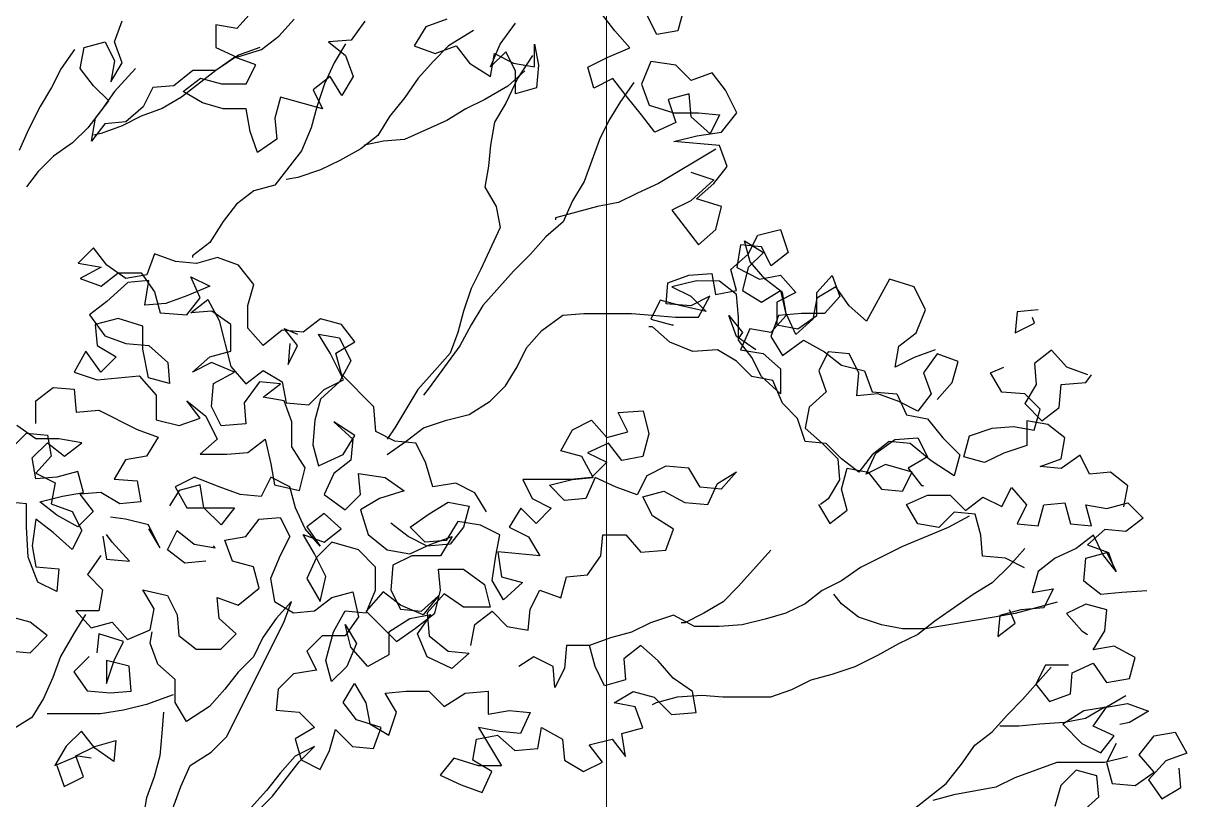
# Model space of a CAD drawing. Header units: millimetres. Extents: x 684983 to 685377, y 990360 to 990509.
# Drawn here: x 685173.537 to 685174.415, y 990442.481 to 990443.067 of the extents above; entities that cross this region are included whole.
import ezdxf

# ---------------------------------------------------------------- set-up
doc = ezdxf.new("R2010")
doc.units = ezdxf.units.MM
doc.layers.add('grid', color=8, linetype='Continuous', lineweight=9)
doc.layers.add('TEAK', color=7, linetype='Continuous')

# ---------------------------------------------------------------- blocks, each defined once
blk = doc.blocks.new('A$C25655A80')
at = {"color": 62}
for p, q in [((0.23542, 1.98872), (0.22772, 1.98007)), ((0.41806, 1.97894), (0.41133, 1.9876)), ((0.4392, 1.977), (0.4344, 1.98661)), ((0.45267, 1.98948), (0.44978, 1.97891)), ((0.16619, 1.9734), (0.17004, 1.98397)), ((0.21715, 1.98201), (0.21714, 1.97047)), ((0.22772, 1.98007), (0.21715, 1.98201)), ((0.24886, 1.97621), (0.25656, 1.98485)), ((0.29213, 1.98386), (0.28539, 1.97425)), ((0.32289, 1.98095), (0.31711, 1.97134)), ((0.33347, 1.98478), (0.32289, 1.98095)), ((0.36037, 1.97226), (0.36807, 1.98283)), ((0.24021, 1.96949), (0.24886, 1.97621)), ((0.34692, 1.979), (0.33441, 1.97132)), ((0.42574, 1.97028), (0.41806, 1.97894)), ((0.44978, 1.97891), (0.4392, 1.977)), ((0.146, 1.96957), (0.13926, 1.95997)), ((0.14887, 1.95996), (0.15081, 1.97053)), ((0.15081, 1.97053), (0.16138, 1.97341)), ((0.16138, 1.97341), (0.16618, 1.96379)), ((0.17002, 1.96282), (0.16619, 1.9734)), ((0.21714, 1.97047), (0.22771, 1.96565)), ((0.22771, 1.96565), (0.24021, 1.96949)), ((0.23925, 1.97045), (0.22867, 1.96661)), ((0.28539, 1.97425), (0.27385, 1.9733)), ((0.27385, 1.9733), (0.2825, 1.96657)), ((0.28251, 1.97233), (0.27673, 1.96273)), ((0.31711, 1.97134), (0.32768, 1.96749)), ((0.33441, 1.97132), (0.32672, 1.96364)), ((0.32768, 1.96749), (0.33826, 1.97132)), ((0.33826, 1.97132), (0.34498, 1.96266)), ((0.35555, 1.96073), (0.36037, 1.97226)), ((0.37766, 1.96071), (0.37767, 1.97225)), ((0.37767, 1.97225), (0.37959, 1.96167)), ((0.4142, 1.96548), (0.42574, 1.97028)), ((0.16618, 1.96379), (0.16425, 1.95322)), ((0.16425, 1.95322), (0.17002, 1.96282)), ((0.22867, 1.96661), (0.21712, 1.95893)), ((0.22674, 1.96566), (0.21712, 1.95893)), ((0.23731, 1.9618), (0.22674, 1.96566)), ((0.2825, 1.96657), (0.28634, 1.95599)), ((0.32672, 1.96364), (0.31902, 1.955)), ((0.36325, 1.96841), (0.35555, 1.96073)), ((0.35555, 1.95592), (0.35748, 1.96746)), ((0.35748, 1.96746), (0.36709, 1.96264)), ((0.36805, 1.9588), (0.36325, 1.96841)), ((0.37671, 1.96648), (0.36901, 1.95495)), ((0.40458, 1.96069), (0.4142, 1.96548)), ((0.43631, 1.96354), (0.43149, 1.95201)), ((0.4488, 1.96161), (0.43631, 1.96354)), ((0.13926, 1.95997), (0.13444, 1.95036)), ((0.15559, 1.9513), (0.14887, 1.95996)), ((0.17675, 1.95993), (0.16617, 1.94841)), ((0.20559, 1.95895), (0.19597, 1.95126)), ((0.21712, 1.95893), (0.19981, 1.94549)), ((0.21712, 1.95893), (0.20559, 1.95895)), ((0.2325, 1.95219), (0.23731, 1.9618)), ((0.27673, 1.96273), (0.27191, 1.95216)), ((0.34498, 1.96266), (0.35555, 1.95592)), ((0.37286, 1.95879), (0.3642, 1.95111)), ((0.36709, 1.96264), (0.37766, 1.96071)), ((0.36804, 1.94726), (0.36805, 1.9588)), ((0.37959, 1.96167), (0.37862, 1.95014)), ((0.40745, 1.95011), (0.40458, 1.96069)), ((0.45648, 1.95391), (0.4488, 1.96161)), ((0.46706, 1.95774), (0.45648, 1.95391)), ((0.47378, 1.94909), (0.46706, 1.95774)), ((0.16328, 1.9436), (0.15559, 1.9513)), ((0.19597, 1.95126), (0.18539, 1.95031)), ((0.20077, 1.94838), (0.20943, 1.9551)), ((0.20943, 1.9551), (0.22, 1.9522)), ((0.22, 1.9522), (0.2325, 1.95219)), ((0.2748, 1.956), (0.26614, 1.94928)), ((0.27191, 1.95216), (0.26806, 1.94062)), ((0.28056, 1.94638), (0.2748, 1.956)), ((0.28634, 1.95599), (0.28056, 1.94638)), ((0.31902, 1.955), (0.31228, 1.94539)), ((0.3642, 1.95111), (0.35266, 1.94439)), ((0.36901, 1.95495), (0.36323, 1.94246)), ((0.41707, 1.95491), (0.40745, 1.95011)), ((0.42379, 1.94625), (0.41707, 1.95491)), ((0.42764, 1.95297), (0.42091, 1.94337)), ((0.43149, 1.95201), (0.43532, 1.94143)), ((0.13444, 1.95036), (0.12867, 1.94075)), ((0.16617, 1.94841), (0.15943, 1.9388)), ((0.18539, 1.95031), (0.18058, 1.9407)), ((0.19981, 1.94549), (0.19019, 1.93973)), ((0.21038, 1.9426), (0.20077, 1.94838)), ((0.2498, 1.94545), (0.2469, 1.93487)), ((0.27094, 1.93966), (0.2498, 1.94545)), ((0.26614, 1.94928), (0.27094, 1.93966)), ((0.31228, 1.94539), (0.30458, 1.93578)), ((0.37862, 1.95014), (0.36804, 1.94726)), ((0.43147, 1.93663), (0.42379, 1.94625)), ((0.45552, 1.94718), (0.44494, 1.94431)), ((0.45647, 1.93564), (0.45552, 1.94718)), ((0.47954, 1.93755), (0.47378, 1.94909)), ((0.12867, 1.94075), (0.12289, 1.92922)), ((0.15654, 1.93496), (0.16328, 1.9436)), ((0.18058, 1.9407), (0.17192, 1.93302)), ((0.19019, 1.93973), (0.17961, 1.9359)), ((0.22095, 1.93971), (0.21038, 1.9426)), ((0.23249, 1.93969), (0.22095, 1.93971)), ((0.2344, 1.92816), (0.23249, 1.93969)), ((0.26806, 1.94062), (0.26516, 1.93005)), ((0.34304, 1.93959), (0.33342, 1.93383)), ((0.35266, 1.94439), (0.34304, 1.93959)), ((0.36323, 1.94246), (0.35745, 1.93285)), ((0.42091, 1.94337), (0.41513, 1.93376)), ((0.43532, 1.94143), (0.44782, 1.93757)), ((0.44494, 1.94431), (0.44877, 1.93277)), ((0.15943, 1.9388), (0.15269, 1.93015)), ((0.15461, 1.92342), (0.15654, 1.93496)), ((0.17961, 1.9359), (0.17, 1.9311)), ((0.2469, 1.93487), (0.24785, 1.9243)), ((0.30458, 1.93578), (0.29881, 1.92618)), ((0.33342, 1.93383), (0.31226, 1.92424)), ((0.41513, 1.93376), (0.41031, 1.92415)), ((0.4382, 1.92797), (0.43147, 1.93663)), ((0.44782, 1.93757), (0.46031, 1.93756)), ((0.46607, 1.92698), (0.45647, 1.93564)), ((0.46031, 1.93756), (0.47089, 1.93659)), ((0.47089, 1.93659), (0.46607, 1.92698)), ((0.47184, 1.92794), (0.47954, 1.93755)), ((0.12289, 1.92922), (0.11807, 1.91865)), ((0.15269, 1.93015), (0.14499, 1.92247)), ((0.16134, 1.93207), (0.15461, 1.92342)), ((0.17, 1.9311), (0.15942, 1.92726)), ((0.17192, 1.93302), (0.16134, 1.93207)), ((0.23824, 1.91758), (0.2344, 1.92816)), ((0.26516, 1.93005), (0.26035, 1.91852)), ((0.35745, 1.93285), (0.35552, 1.92132)), ((0.44877, 1.93277), (0.4382, 1.92797)), ((0.45934, 1.92603), (0.47184, 1.92794)), ((0.14499, 1.92247), (0.13537, 1.91575)), ((0.15942, 1.92726), (0.15557, 1.92631)), ((0.24785, 1.9243), (0.23824, 1.91758)), ((0.29881, 1.92618), (0.29015, 1.91945)), ((0.30169, 1.92329), (0.29207, 1.92138)), ((0.31226, 1.92424), (0.30169, 1.92329)), ((0.41031, 1.92415), (0.4026, 1.90301)), ((0.4478, 1.92316), (0.45934, 1.92603)), ((0.47087, 1.92121), (0.4478, 1.92316)), ((0.26035, 1.91852), (0.24687, 1.90123)), ((0.29015, 1.91945), (0.27957, 1.9137)), ((0.35552, 1.92132), (0.35455, 1.91074)), ((0.46895, 1.91929), (0.44009, 1.90201)), ((0.47471, 1.91063), (0.47087, 1.92121)), ((0.13537, 1.91575), (0.12768, 1.90807)), ((0.27957, 1.9137), (0.26995, 1.9089)), ((0.35455, 1.91074), (0.35261, 1.90017)), ((0.46797, 1.90199), (0.47471, 1.91063)), ((0.12768, 1.90807), (0.1219, 1.90038)), ((0.25841, 1.90506), (0.25264, 1.90411)), ((0.26995, 1.9089), (0.25841, 1.90506)), ((0.45644, 1.90777), (0.46797, 1.90391)), ((0.2363, 1.89836), (0.22764, 1.89163)), ((0.24687, 1.90123), (0.2363, 1.89836)), ((0.35261, 1.90017), (0.35837, 1.89055)), ((0.4026, 1.90301), (0.39683, 1.8934)), ((0.44009, 1.90201), (0.42952, 1.89722)), ((0.46797, 1.90391), (0.45643, 1.89335)), ((0.45931, 1.89431), (0.46797, 1.90199)), ((0.39683, 1.8934), (0.39201, 1.88283)), ((0.42952, 1.89722), (0.4199, 1.89242)), ((0.45643, 1.89335), (0.44681, 1.88855)), ((0.47181, 1.89045), (0.45931, 1.89431)), ((0.22764, 1.89163), (0.2209, 1.88299)), ((0.35837, 1.89055), (0.36029, 1.87998)), ((0.40932, 1.89051), (0.38817, 1.88476)), ((0.4199, 1.89242), (0.40932, 1.89051)), ((0.44681, 1.88855), (0.46025, 1.87123)), ((0.46891, 1.87892), (0.47181, 1.89045)), ((0.2209, 1.88299), (0.21416, 1.87242)), ((0.39201, 1.88283), (0.38335, 1.87515)), ((0.38817, 1.88476), (0.38817, 1.8838)), ((0.36029, 1.87998), (0.35065, 1.85884)), ((0.38335, 1.87515), (0.37565, 1.8665)), ((0.46025, 1.87123), (0.46891, 1.87892)), ((0.48524, 1.8664), (0.49006, 1.87601)), ((0.49006, 1.87601), (0.5016, 1.87889)), ((0.5016, 1.87889), (0.50543, 1.86735)), ((0.15552, 1.86959), (0.14782, 1.86191)), ((0.16224, 1.86093), (0.15552, 1.86959)), ((0.21416, 1.87242), (0.2055, 1.8657)), ((0.4814, 1.87121), (0.47947, 1.85968)), ((0.49198, 1.87024), (0.4814, 1.87121)), ((0.48333, 1.87314), (0.49293, 1.86736)), ((0.4862, 1.86256), (0.48333, 1.87314)), ((0.49677, 1.86063), (0.49198, 1.87024)), ((0.18628, 1.86668), (0.18242, 1.85611)), ((0.19685, 1.86282), (0.18628, 1.86668)), ((0.2055, 1.8657), (0.2055, 1.86474)), ((0.218, 1.86473), (0.20742, 1.86185)), ((0.22857, 1.86087), (0.218, 1.86473)), ((0.37565, 1.8665), (0.367, 1.85786)), ((0.47658, 1.85872), (0.48524, 1.8664)), ((0.49293, 1.86736), (0.48524, 1.85968)), ((0.50543, 1.86735), (0.49677, 1.86063)), ((0.14782, 1.86191), (0.15936, 1.85997)), ((0.15936, 1.85997), (0.14878, 1.85422)), ((0.17185, 1.85419), (0.16224, 1.86093)), ((0.20742, 1.86185), (0.19685, 1.86282)), ((0.23625, 1.85125), (0.22857, 1.86087)), ((0.35065, 1.85884), (0.34584, 1.84923)), ((0.367, 1.85786), (0.3516, 1.84057)), ((0.47946, 1.84814), (0.47658, 1.85872)), ((0.47947, 1.85968), (0.491, 1.8539)), ((0.48524, 1.85968), (0.48234, 1.84814)), ((0.49388, 1.8539), (0.4862, 1.86256)), ((0.14878, 1.85422), (0.15935, 1.85036)), ((0.15935, 1.85036), (0.16801, 1.85708)), ((0.17281, 1.85227), (0.16222, 1.84267)), ((0.16801, 1.85708), (0.17954, 1.85707)), ((0.18242, 1.85611), (0.17185, 1.85419)), ((0.18338, 1.85322), (0.17281, 1.85227)), ((0.17954, 1.85707), (0.18626, 1.84745)), ((0.18145, 1.84073), (0.18338, 1.85322)), ((0.20453, 1.85513), (0.21414, 1.85031)), ((0.20933, 1.84455), (0.20453, 1.85513)), ((0.44388, 1.84145), (0.44486, 1.85202)), ((0.44486, 1.85202), (0.45543, 1.85586)), ((0.45928, 1.85297), (0.44678, 1.8501)), ((0.45543, 1.85586), (0.46697, 1.85681)), ((0.47081, 1.85296), (0.45928, 1.85297)), ((0.46697, 1.85681), (0.46888, 1.84623)), ((0.47946, 1.84622), (0.47081, 1.85296)), ((0.491, 1.8539), (0.50158, 1.85582)), ((0.50253, 1.84716), (0.49388, 1.8539)), ((0.50158, 1.85582), (0.50926, 1.84716)), ((0.51983, 1.84715), (0.52753, 1.85579)), ((0.52753, 1.85579), (0.53137, 1.84521)), ((0.55637, 1.85384), (0.54481, 1.8327)), ((0.56886, 1.84999), (0.55637, 1.85384)), ((0.18626, 1.84745), (0.18914, 1.83688)), ((0.21414, 1.85031), (0.2026, 1.84551)), ((0.23336, 1.84068), (0.23625, 1.85125)), ((0.34584, 1.84923), (0.34198, 1.8377)), ((0.44678, 1.8501), (0.45638, 1.84528)), ((0.46888, 1.84623), (0.47946, 1.84814)), ((0.48041, 1.83469), (0.47946, 1.84622)), ((0.48234, 1.84814), (0.49195, 1.84237)), ((0.49195, 1.84237), (0.50157, 1.84812)), ((0.50926, 1.84716), (0.49964, 1.84236)), ((0.50157, 1.84812), (0.50444, 1.83563)), ((0.50444, 1.83659), (0.50253, 1.84716)), ((0.51982, 1.83561), (0.51983, 1.84715)), ((0.52945, 1.85002), (0.51983, 1.84426)), ((0.53617, 1.8404), (0.52945, 1.85002)), ((0.57462, 1.83844), (0.56886, 1.84999)), ((0.16222, 1.84267), (0.15357, 1.83595)), ((0.19202, 1.84168), (0.18145, 1.84073)), ((0.2026, 1.84551), (0.19202, 1.84168)), ((0.20259, 1.8359), (0.20933, 1.84455)), ((0.20452, 1.83686), (0.21317, 1.84358)), ((0.21317, 1.84358), (0.21893, 1.833)), ((0.23335, 1.82914), (0.23336, 1.84068)), ((0.3516, 1.84057), (0.34582, 1.83096)), ((0.441, 1.84337), (0.43619, 1.83376)), ((0.45157, 1.84048), (0.441, 1.84337)), ((0.45638, 1.84048), (0.44388, 1.84145)), ((0.46407, 1.83758), (0.45157, 1.84048)), ((0.45638, 1.84528), (0.46407, 1.83758)), ((0.466, 1.84527), (0.45638, 1.84048)), ((0.46022, 1.8347), (0.466, 1.84527)), ((0.49964, 1.84236), (0.49963, 1.83082)), ((0.51983, 1.84426), (0.5179, 1.83369)), ((0.53137, 1.84521), (0.52367, 1.83657)), ((0.54481, 1.8327), (0.53617, 1.8404)), ((0.15357, 1.83595), (0.16125, 1.82536)), ((0.16798, 1.83401), (0.15645, 1.83114)), ((0.18048, 1.83015), (0.16798, 1.83401)), ((0.18914, 1.83688), (0.20259, 1.8359)), ((0.21509, 1.83781), (0.20452, 1.83686)), ((0.2247, 1.83107), (0.21509, 1.83781)), ((0.26988, 1.83392), (0.26122, 1.8272)), ((0.28045, 1.83102), (0.26988, 1.83392)), ((0.34198, 1.8377), (0.33909, 1.82712)), ((0.38139, 1.82805), (0.39197, 1.83573)), ((0.39197, 1.83573), (0.40254, 1.83668)), ((0.40254, 1.83668), (0.42658, 1.83666)), ((0.42658, 1.83666), (0.43715, 1.83569)), ((0.43715, 1.83569), (0.44868, 1.83471)), ((0.44868, 1.83471), (0.46022, 1.8347)), ((0.4756, 1.83565), (0.48232, 1.82699)), ((0.47944, 1.82507), (0.4756, 1.83565)), ((0.4804, 1.82315), (0.48041, 1.83469)), ((0.50444, 1.83563), (0.49674, 1.82698)), ((0.5006, 1.83563), (0.49674, 1.82506)), ((0.51213, 1.83658), (0.5006, 1.83563)), ((0.50924, 1.82601), (0.50444, 1.83659)), ((0.5102, 1.82889), (0.51982, 1.83561)), ((0.52367, 1.83657), (0.51213, 1.83658)), ((0.5698, 1.82691), (0.57462, 1.83844)), ((0.62076, 1.83744), (0.61979, 1.82687)), ((0.63134, 1.83839), (0.62076, 1.83744)), ((0.62941, 1.83167), (0.62845, 1.83455)), ((0.15645, 1.83114), (0.1574, 1.82056)), ((0.18047, 1.81862), (0.18048, 1.83015)), ((0.21893, 1.833), (0.22468, 1.80993)), ((0.22469, 1.81762), (0.2247, 1.83107)), ((0.24103, 1.82049), (0.23335, 1.82914)), ((0.25065, 1.82817), (0.24103, 1.82049)), ((0.26122, 1.8272), (0.25065, 1.82817)), ((0.25161, 1.82913), (0.25834, 1.82624)), ((0.25833, 1.82047), (0.25161, 1.82913)), ((0.28717, 1.82237), (0.28045, 1.83102)), ((0.34582, 1.83096), (0.34004, 1.82039)), ((0.37369, 1.8194), (0.38139, 1.82805)), ((0.43714, 1.82992), (0.43522, 1.82992)), ((0.43619, 1.83376), (0.44676, 1.83087)), ((0.44579, 1.82222), (0.43714, 1.82992)), ((0.44676, 1.83087), (0.44772, 1.83087)), ((0.48617, 1.82891), (0.48135, 1.81834)), ((0.49674, 1.82698), (0.48617, 1.82891)), ((0.49963, 1.83082), (0.5102, 1.82889)), ((0.5179, 1.83369), (0.50924, 1.82601)), ((0.61979, 1.82687), (0.62941, 1.83167)), ((0.16125, 1.82536), (0.17182, 1.82151)), ((0.26891, 1.82623), (0.27949, 1.8243)), ((0.27467, 1.81661), (0.26891, 1.82623)), ((0.27756, 1.81661), (0.28717, 1.82237)), ((0.27949, 1.8243), (0.28524, 1.81275)), ((0.33909, 1.82712), (0.33523, 1.81655)), ((0.45732, 1.8174), (0.44579, 1.82222)), ((0.48904, 1.81834), (0.47944, 1.82507)), ((0.48232, 1.82699), (0.4804, 1.82411)), ((0.48712, 1.81449), (0.4804, 1.82315)), ((0.49674, 1.82506), (0.5025, 1.81544)), ((0.5025, 1.81544), (0.51308, 1.82312)), ((0.51308, 1.82312), (0.52365, 1.81734)), ((0.56114, 1.82019), (0.5698, 1.82691)), ((0.15163, 1.81768), (0.14585, 1.80711)), ((0.15931, 1.8071), (0.15163, 1.81768)), ((0.1574, 1.82056), (0.16701, 1.81479)), ((0.17182, 1.82151), (0.18335, 1.82054)), ((0.18334, 1.8042), (0.18047, 1.81862)), ((0.18335, 1.82054), (0.19296, 1.81188)), ((0.21411, 1.81474), (0.22469, 1.81762)), ((0.25449, 1.82143), (0.25352, 1.81086)), ((0.25352, 1.81086), (0.25833, 1.82047)), ((0.28139, 1.80315), (0.27467, 1.81661)), ((0.28043, 1.80603), (0.27756, 1.81661)), ((0.34004, 1.82039), (0.32464, 1.79926)), ((0.33523, 1.81655), (0.32754, 1.80791)), ((0.36887, 1.80979), (0.37369, 1.8194)), ((0.46982, 1.81835), (0.45732, 1.8174)), ((0.47943, 1.81258), (0.46982, 1.81835)), ((0.48135, 1.81834), (0.49289, 1.81641)), ((0.49289, 1.81641), (0.50153, 1.80871)), ((0.52557, 1.81734), (0.52076, 1.80773)), ((0.52365, 1.81734), (0.5323, 1.81061)), ((0.53615, 1.81637), (0.52557, 1.81734)), ((0.54094, 1.80675), (0.53615, 1.81637)), ((0.55921, 1.80962), (0.56114, 1.82019)), ((0.57941, 1.81825), (0.56883, 1.81442)), ((0.58037, 1.81633), (0.57363, 1.80672)), ((0.59094, 1.81247), (0.58037, 1.81633)), ((0.63805, 1.8182), (0.62939, 1.81148)), ((0.64573, 1.80954), (0.63805, 1.8182)), ((0.16701, 1.81479), (0.15931, 1.8071)), ((0.19296, 1.81188), (0.19391, 1.8013)), ((0.20545, 1.80706), (0.21411, 1.81474)), ((0.21507, 1.81186), (0.20545, 1.80706)), ((0.2266, 1.80704), (0.21507, 1.81186)), ((0.28524, 1.81275), (0.27947, 1.80219)), ((0.48711, 1.80488), (0.47943, 1.81258)), ((0.49192, 1.80487), (0.48712, 1.81449)), ((0.5323, 1.81061), (0.54383, 1.80771)), ((0.56883, 1.81442), (0.55921, 1.80962)), ((0.58804, 1.8019), (0.59094, 1.81247)), ((0.62939, 1.81148), (0.63034, 1.8009)), ((0.14585, 1.80711), (0.15738, 1.80326)), ((0.15738, 1.80326), (0.17853, 1.80516)), ((0.17853, 1.80516), (0.18717, 1.79554)), ((0.21602, 1.80128), (0.2266, 1.80704)), ((0.22468, 1.80993), (0.23236, 1.80127)), ((0.23236, 1.80127), (0.24102, 1.80799)), ((0.24102, 1.80799), (0.25063, 1.80221)), ((0.29676, 1.78967), (0.28043, 1.80603)), ((0.32754, 1.80791), (0.31888, 1.7983)), ((0.3631, 1.80019), (0.36887, 1.80979)), ((0.49768, 1.80295), (0.48711, 1.80488)), ((0.50152, 1.79621), (0.49192, 1.80487)), ((0.50153, 1.80871), (0.50152, 1.79621)), ((0.52076, 1.80773), (0.52459, 1.79715)), ((0.53997, 1.79522), (0.54094, 1.80675)), ((0.54383, 1.80771), (0.54766, 1.79713)), ((0.57363, 1.80672), (0.57746, 1.79614)), ((0.60727, 1.80669), (0.61401, 1.80957)), ((0.61303, 1.79707), (0.60727, 1.80669)), ((0.6563, 1.80569), (0.64573, 1.80954)), ((0.65533, 1.80184), (0.65822, 1.80568)), ((0.12661, 1.79271), (0.13527, 1.79943)), ((0.13527, 1.79943), (0.14584, 1.79846)), ((0.19391, 1.8013), (0.18334, 1.8042)), ((0.21505, 1.78975), (0.21602, 1.80128)), ((0.23909, 1.80222), (0.23139, 1.79166)), ((0.24966, 1.80125), (0.23909, 1.80222)), ((0.24101, 1.79453), (0.24966, 1.80125)), ((0.25063, 1.80221), (0.25254, 1.79164)), ((0.27947, 1.80219), (0.26984, 1.79354)), ((0.27177, 1.79835), (0.28139, 1.80315)), ((0.32464, 1.79926), (0.32176, 1.79542)), ((0.3554, 1.7925), (0.3631, 1.80019)), ((0.50248, 1.79141), (0.49768, 1.80295)), ((0.58035, 1.79326), (0.58804, 1.8019)), ((0.63034, 1.8009), (0.62456, 1.7913)), ((0.64187, 1.78936), (0.64284, 1.80089)), ((0.64284, 1.80089), (0.65533, 1.80184)), ((0.14584, 1.79846), (0.14679, 1.78693)), ((0.18717, 1.79554), (0.18716, 1.78304)), ((0.25158, 1.7926), (0.24101, 1.79453)), ((0.26407, 1.79066), (0.27177, 1.79835)), ((0.26984, 1.79354), (0.26695, 1.78297)), ((0.31888, 1.7983), (0.30732, 1.77909)), ((0.52459, 1.79715), (0.51593, 1.78947)), ((0.55055, 1.79617), (0.53997, 1.79522)), ((0.54766, 1.79713), (0.56016, 1.79616)), ((0.56112, 1.79231), (0.55055, 1.79617)), ((0.56016, 1.79616), (0.56496, 1.78558)), ((0.57746, 1.79614), (0.57073, 1.7875)), ((0.62457, 1.7961), (0.61303, 1.79707)), ((0.63225, 1.7884), (0.62457, 1.7961)), ((0.1266, 1.78118), (0.12661, 1.79271)), ((0.14679, 1.78693), (0.15833, 1.78788)), ((0.15833, 1.78788), (0.17755, 1.77825)), ((0.20255, 1.79264), (0.21216, 1.78494)), ((0.20927, 1.78398), (0.20255, 1.79264)), ((0.21985, 1.78013), (0.21505, 1.78975)), ((0.23139, 1.79166), (0.23234, 1.78108)), ((0.25541, 1.78202), (0.25158, 1.7926)), ((0.25254, 1.79164), (0.26407, 1.79066)), ((0.29771, 1.77717), (0.29676, 1.78967)), ((0.34482, 1.78578), (0.3554, 1.7925)), ((0.4198, 1.78668), (0.4323, 1.78763)), ((0.4323, 1.78763), (0.43517, 1.77609)), ((0.51016, 1.78371), (0.50248, 1.79141)), ((0.51593, 1.78947), (0.514, 1.7789)), ((0.57073, 1.7875), (0.56112, 1.79231)), ((0.62456, 1.7913), (0.63321, 1.78264)), ((0.62936, 1.77783), (0.63225, 1.7884)), ((0.63321, 1.78264), (0.64187, 1.78936)), ((0.18716, 1.78304), (0.1987, 1.78015)), ((0.1987, 1.78015), (0.20927, 1.78398)), ((0.21216, 1.78494), (0.21792, 1.7734)), ((0.2554, 1.76952), (0.25541, 1.78202)), ((0.26695, 1.78297), (0.26598, 1.77047)), ((0.27656, 1.782), (0.28617, 1.77334)), ((0.28713, 1.77526), (0.27656, 1.782)), ((0.32174, 1.77908), (0.33328, 1.78291)), ((0.33328, 1.78291), (0.34482, 1.78578)), ((0.39672, 1.77805), (0.40634, 1.78284)), ((0.40634, 1.78284), (0.41402, 1.77418)), ((0.4246, 1.77706), (0.4198, 1.78668)), ((0.514, 1.77217), (0.51016, 1.78371)), ((0.56496, 1.78558), (0.57553, 1.78365)), ((0.57553, 1.78365), (0.58321, 1.77403)), ((0.62552, 1.78264), (0.62551, 1.77015)), ((0.63609, 1.78071), (0.62552, 1.78264)), ((0.11409, 1.76869), (0.12179, 1.77637)), ((0.12659, 1.77349), (0.11699, 1.78022)), ((0.12179, 1.77637), (0.13236, 1.7754)), ((0.13236, 1.7754), (0.13428, 1.76483)), ((0.17755, 1.77825), (0.18812, 1.77439)), ((0.23234, 1.78108), (0.21985, 1.78013)), ((0.30732, 1.77236), (0.29771, 1.77717)), ((0.30732, 1.77909), (0.30347, 1.77332)), ((0.31308, 1.77235), (0.32174, 1.77908)), ((0.39095, 1.76748), (0.39672, 1.77805)), ((0.41402, 1.77418), (0.4246, 1.77706)), ((0.43517, 1.77609), (0.43228, 1.76455)), ((0.514, 1.7789), (0.52265, 1.7712)), ((0.59667, 1.77498), (0.60821, 1.77881)), ((0.60821, 1.77881), (0.61879, 1.77976)), ((0.61879, 1.77976), (0.62936, 1.77783)), ((0.64473, 1.77397), (0.63609, 1.78071)), ((0.12466, 1.76388), (0.13236, 1.77156)), ((0.13813, 1.77348), (0.12659, 1.77349)), ((0.13236, 1.77156), (0.141, 1.76482)), ((0.14966, 1.77154), (0.13813, 1.77348)), ((0.141, 1.76482), (0.14966, 1.77154)), ((0.18812, 1.77439), (0.18234, 1.76478)), ((0.21792, 1.7734), (0.20926, 1.76572)), ((0.23329, 1.76666), (0.24195, 1.77338)), ((0.24195, 1.77338), (0.24482, 1.76088)), ((0.26212, 1.75894), (0.2554, 1.76952)), ((0.26598, 1.77047), (0.26885, 1.7599)), ((0.28136, 1.76565), (0.28713, 1.77526)), ((0.28617, 1.77334), (0.2852, 1.76277)), ((0.30347, 1.76563), (0.31308, 1.77235)), ((0.31789, 1.77139), (0.30732, 1.77236)), ((0.32269, 1.76177), (0.31789, 1.77139)), ((0.41498, 1.7713), (0.4044, 1.7665)), ((0.4217, 1.76264), (0.41498, 1.7713)), ((0.52457, 1.7712), (0.514, 1.77217)), ((0.52265, 1.7712), (0.53033, 1.7635)), ((0.53225, 1.7635), (0.52457, 1.7712)), ((0.55629, 1.77213), (0.54764, 1.76541)), ((0.54956, 1.76637), (0.55918, 1.77309)), ((0.56687, 1.77116), (0.55629, 1.77213)), ((0.55918, 1.77309), (0.57071, 1.77404)), ((0.57743, 1.7625), (0.56687, 1.77116)), ((0.57071, 1.77404), (0.57551, 1.76442)), ((0.58321, 1.77403), (0.59186, 1.76537)), ((0.59378, 1.76441), (0.59667, 1.77498)), ((0.62551, 1.77015), (0.61397, 1.76631)), ((0.6428, 1.7634), (0.64473, 1.77397)), ((0.12657, 1.7533), (0.12466, 1.76388)), ((0.13428, 1.76483), (0.12658, 1.75618)), ((0.18234, 1.76478), (0.17176, 1.76287)), ((0.20926, 1.76572), (0.22272, 1.76571)), ((0.22272, 1.76571), (0.23329, 1.76666)), ((0.26885, 1.7599), (0.28136, 1.76565)), ((0.40152, 1.76458), (0.39095, 1.76748)), ((0.40727, 1.754), (0.40152, 1.76458)), ((0.4044, 1.7665), (0.41401, 1.76169)), ((0.43228, 1.76455), (0.4217, 1.76264)), ((0.54764, 1.76541), (0.5409, 1.75676)), ((0.54474, 1.7558), (0.54956, 1.76637)), ((0.57551, 1.76442), (0.56589, 1.75866)), ((0.59186, 1.76537), (0.58896, 1.7548)), ((0.60435, 1.76151), (0.59378, 1.76441)), ((0.61397, 1.76631), (0.60435, 1.76151)), ((0.65242, 1.76531), (0.6428, 1.75859)), ((0.65722, 1.7557), (0.65242, 1.76531)), ((0.17176, 1.76287), (0.16599, 1.75326)), ((0.24482, 1.76088), (0.24673, 1.75031)), ((0.25923, 1.74741), (0.26212, 1.75894)), ((0.2852, 1.76277), (0.27654, 1.75605)), ((0.32652, 1.74927), (0.32269, 1.76177)), ((0.41401, 1.76169), (0.40631, 1.754)), ((0.44381, 1.75974), (0.43419, 1.75494)), ((0.45534, 1.75877), (0.44381, 1.75974)), ((0.4611, 1.74915), (0.45534, 1.75877)), ((0.53033, 1.7635), (0.53128, 1.75293)), ((0.53224, 1.74812), (0.53513, 1.75869)), ((0.5409, 1.75676), (0.53225, 1.7635)), ((0.53513, 1.75869), (0.5457, 1.75676)), ((0.55436, 1.7606), (0.54474, 1.7558)), ((0.56781, 1.75674), (0.55436, 1.7606)), ((0.56589, 1.75866), (0.57262, 1.75001)), ((0.58896, 1.7548), (0.57743, 1.7625)), ((0.63222, 1.75957), (0.6428, 1.7634)), ((0.6428, 1.75859), (0.63222, 1.75957)), ((0.13715, 1.75425), (0.12657, 1.7533)), ((0.12658, 1.75618), (0.13619, 1.75137)), ((0.14773, 1.75712), (0.13715, 1.75425)), ((0.1506, 1.74655), (0.14773, 1.75712)), ((0.16599, 1.75326), (0.17752, 1.75229)), ((0.17752, 1.75229), (0.17944, 1.74172)), ((0.20636, 1.75419), (0.19675, 1.74939)), ((0.21886, 1.74937), (0.20636, 1.75419)), ((0.24482, 1.75415), (0.24, 1.74454)), ((0.25442, 1.74934), (0.24482, 1.75415)), ((0.27654, 1.75605), (0.27172, 1.74548)), ((0.28904, 1.75603), (0.30249, 1.7541)), ((0.28999, 1.74546), (0.28904, 1.75603)), ((0.30249, 1.7541), (0.3121, 1.74736)), ((0.37171, 1.75307), (0.3765, 1.74346)), ((0.39574, 1.75305), (0.37171, 1.75307)), ((0.38516, 1.75018), (0.3967, 1.75305)), ((0.40631, 1.754), (0.39574, 1.75305)), ((0.3967, 1.75305), (0.40727, 1.754)), ((0.40824, 1.754), (0.40342, 1.74343)), ((0.41881, 1.74919), (0.40824, 1.754)), ((0.43419, 1.75494), (0.42938, 1.74533)), ((0.46976, 1.75106), (0.47938, 1.75682)), ((0.47938, 1.75682), (0.47168, 1.74818)), ((0.53128, 1.75293), (0.52551, 1.74332)), ((0.5457, 1.75676), (0.55243, 1.7481)), ((0.563, 1.74713), (0.56781, 1.75674)), ((0.66779, 1.75665), (0.65722, 1.7557)), ((0.67644, 1.74991), (0.66779, 1.75665)), ((0.13619, 1.75137), (0.13425, 1.7408)), ((0.14002, 1.74463), (0.1506, 1.74655)), ((0.15925, 1.74654), (0.14868, 1.74559)), ((0.16886, 1.74076), (0.15925, 1.74654)), ((0.19867, 1.74747), (0.19385, 1.73978)), ((0.19675, 1.74939), (0.2025, 1.73881)), ((0.20924, 1.75034), (0.19867, 1.74747)), ((0.21116, 1.7388), (0.20924, 1.75034)), ((0.22943, 1.74551), (0.21886, 1.74937)), ((0.24673, 1.75031), (0.25923, 1.74741)), ((0.2573, 1.73876), (0.25442, 1.74934)), ((0.3121, 1.74736), (0.2996, 1.74353)), ((0.33806, 1.75118), (0.32652, 1.74927)), ((0.34767, 1.74637), (0.33806, 1.75118)), ((0.35343, 1.73675), (0.34767, 1.74637)), ((0.39284, 1.74248), (0.38516, 1.75018)), ((0.42938, 1.74533), (0.41881, 1.74919)), ((0.43226, 1.74437), (0.44284, 1.74724)), ((0.44284, 1.74724), (0.45341, 1.74146)), ((0.47168, 1.74818), (0.4611, 1.74915)), ((0.46494, 1.74049), (0.46976, 1.75106)), ((0.53511, 1.73754), (0.53224, 1.74812)), ((0.55243, 1.7481), (0.563, 1.74713)), ((0.57262, 1.75001), (0.57358, 1.75001)), ((0.61298, 1.7394), (0.6178, 1.749)), ((0.6178, 1.749), (0.62548, 1.74035)), ((0.6745, 1.73934), (0.67644, 1.74991)), ((0.12176, 1.74081), (0.11118, 1.74178)), ((0.12175, 1.72927), (0.12176, 1.74081)), ((0.12849, 1.74176), (0.14002, 1.74463)), ((0.13713, 1.73502), (0.12849, 1.74176)), ((0.13425, 1.7408), (0.14482, 1.73694)), ((0.14868, 1.74559), (0.1554, 1.73693)), ((0.17944, 1.74172), (0.16886, 1.74076)), ((0.24, 1.74454), (0.22943, 1.74551)), ((0.27172, 1.74548), (0.28229, 1.73778)), ((0.28229, 1.73778), (0.28999, 1.74546)), ((0.2996, 1.74353), (0.28998, 1.73777)), ((0.32459, 1.73581), (0.3342, 1.74157)), ((0.3342, 1.74157), (0.34478, 1.73964)), ((0.3765, 1.74346), (0.38611, 1.73864)), ((0.40342, 1.74343), (0.39284, 1.74248)), ((0.43706, 1.73475), (0.43226, 1.74437)), ((0.45341, 1.74146), (0.46494, 1.74049)), ((0.5207, 1.74044), (0.52646, 1.73082)), ((0.52551, 1.74332), (0.52166, 1.74044)), ((0.56492, 1.7404), (0.57549, 1.7452)), ((0.57068, 1.73078), (0.56492, 1.7404)), ((0.57549, 1.7452), (0.58703, 1.74519)), ((0.58703, 1.74519), (0.59471, 1.73749)), ((0.59471, 1.73749), (0.60337, 1.74421)), ((0.60337, 1.74421), (0.61298, 1.7394)), ((0.62548, 1.74035), (0.62066, 1.73074)), ((0.63124, 1.72977), (0.63413, 1.74034)), ((0.63413, 1.74034), (0.6447, 1.74129)), ((0.6447, 1.74129), (0.64758, 1.73071)), ((0.65528, 1.74032), (0.66585, 1.73839)), ((0.65815, 1.72974), (0.65528, 1.74032)), ((0.66585, 1.73839), (0.67643, 1.74126)), ((0.67643, 1.74126), (0.68411, 1.73356)), ((0.1477, 1.72925), (0.13713, 1.73502)), ((0.14482, 1.73694), (0.14962, 1.72732)), ((0.1554, 1.73693), (0.1477, 1.72925)), ((0.2025, 1.73881), (0.22654, 1.73879)), ((0.2198, 1.73014), (0.21116, 1.7388)), ((0.22654, 1.73879), (0.2198, 1.73014)), ((0.26209, 1.72818), (0.2573, 1.73876)), ((0.27171, 1.73586), (0.26306, 1.72914)), ((0.28036, 1.72816), (0.27171, 1.73586)), ((0.28998, 1.73777), (0.29382, 1.72527)), ((0.31497, 1.72909), (0.32459, 1.73581)), ((0.34478, 1.73964), (0.34188, 1.72907)), ((0.37073, 1.73866), (0.36495, 1.72905)), ((0.37841, 1.73096), (0.37073, 1.73866)), ((0.38611, 1.73864), (0.37841, 1.73096)), ((0.44763, 1.72801), (0.43706, 1.73475)), ((0.52646, 1.73082), (0.53511, 1.73754)), ((0.58895, 1.73653), (0.58125, 1.72885)), ((0.59663, 1.7346), (0.58605, 1.72885)), ((0.59952, 1.73556), (0.58895, 1.73653)), ((0.60239, 1.72499), (0.59952, 1.73556)), ((0.12269, 1.71389), (0.12175, 1.72927)), ((0.12656, 1.73311), (0.12462, 1.71966)), ((0.1352, 1.72637), (0.12656, 1.73311)), ((0.17174, 1.73307), (0.16405, 1.73404)), ((0.18327, 1.73018), (0.17174, 1.73307)), ((0.18903, 1.71863), (0.18327, 1.73018)), ((0.23229, 1.72436), (0.23903, 1.73301)), ((0.23903, 1.73301), (0.2496, 1.73396)), ((0.2496, 1.73396), (0.2544, 1.72434)), ((0.26306, 1.72914), (0.26978, 1.71952)), ((0.314, 1.72429), (0.30536, 1.73103)), ((0.32265, 1.7214), (0.31497, 1.72909)), ((0.339, 1.73196), (0.33323, 1.72235)), ((0.34188, 1.72907), (0.33515, 1.72042)), ((0.35054, 1.73002), (0.339, 1.73196)), ((0.36014, 1.72521), (0.35054, 1.73002)), ((0.36495, 1.72905), (0.37456, 1.72423)), ((0.58605, 1.72885), (0.56297, 1.71925)), ((0.58125, 1.72885), (0.57068, 1.73078)), ((0.62066, 1.73074), (0.63124, 1.72977)), ((0.64758, 1.73071), (0.65815, 1.72974)), ((0.68411, 1.73356), (0.67545, 1.72684)), ((0.14481, 1.71771), (0.1352, 1.72637)), ((0.14962, 1.72732), (0.14481, 1.71771)), ((0.16019, 1.72443), (0.16211, 1.71289)), ((0.165, 1.72154), (0.16212, 1.72539)), ((0.18327, 1.72825), (0.18903, 1.71863)), ((0.19287, 1.71767), (0.19769, 1.72728)), ((0.19769, 1.72728), (0.20633, 1.72054)), ((0.22171, 1.72245), (0.23229, 1.72436)), ((0.2544, 1.72434), (0.24959, 1.71473)), ((0.26113, 1.7253), (0.2717, 1.72144)), ((0.26689, 1.71568), (0.26113, 1.7253)), ((0.26978, 1.71952), (0.26209, 1.72818)), ((0.2717, 1.72144), (0.28036, 1.72816)), ((0.29382, 1.72527), (0.30342, 1.71757)), ((0.32361, 1.71947), (0.314, 1.72429)), ((0.32553, 1.72043), (0.33611, 1.72427)), ((0.33611, 1.72427), (0.33033, 1.71466)), ((0.35821, 1.71463), (0.36014, 1.72521)), ((0.37456, 1.72423), (0.38032, 1.71461)), ((0.41108, 1.71459), (0.41206, 1.72516)), ((0.41206, 1.72516), (0.42359, 1.72515)), ((0.42359, 1.72515), (0.43127, 1.71649)), ((0.44377, 1.71744), (0.44763, 1.72801)), ((0.60334, 1.71441), (0.60239, 1.72499)), ((0.65911, 1.72493), (0.65045, 1.71821)), ((0.66488, 1.72781), (0.65622, 1.72013)), ((0.66391, 1.71532), (0.65911, 1.72493)), ((0.67545, 1.72684), (0.66488, 1.72781)), ((0.12462, 1.71966), (0.12653, 1.70908)), ((0.17364, 1.71192), (0.165, 1.72154)), ((0.20152, 1.71093), (0.19287, 1.71767)), ((0.20633, 1.72054), (0.2169, 1.71861)), ((0.2169, 1.71861), (0.21594, 1.71957)), ((0.22555, 1.71187), (0.22171, 1.72245)), ((0.27555, 1.72144), (0.26785, 1.71376)), ((0.289, 1.71758), (0.27555, 1.72144)), ((0.29765, 1.70892), (0.289, 1.71758)), ((0.30342, 1.71757), (0.31495, 1.71564)), ((0.31495, 1.71564), (0.32553, 1.72043)), ((0.33323, 1.72235), (0.32265, 1.7214)), ((0.33515, 1.72042), (0.32361, 1.71947)), ((0.43127, 1.71649), (0.44377, 1.71744)), ((0.49664, 1.71739), (0.48798, 1.70779)), ((0.56297, 1.71925), (0.54182, 1.7087)), ((0.6245, 1.71824), (0.6168, 1.70959)), ((0.65045, 1.71821), (0.63987, 1.71342)), ((0.65622, 1.72013), (0.66679, 1.71628)), ((0.12749, 1.70139), (0.12269, 1.71389)), ((0.15922, 1.71482), (0.15249, 1.70521)), ((0.16211, 1.71289), (0.17364, 1.71192)), ((0.21209, 1.71188), (0.20152, 1.71093)), ((0.23612, 1.70898), (0.22555, 1.71187)), ((0.24959, 1.71473), (0.24477, 1.7032)), ((0.26785, 1.71376), (0.26303, 1.70319)), ((0.27265, 1.70414), (0.26689, 1.71568)), ((0.31592, 1.71467), (0.3063, 1.70988)), ((0.33033, 1.71466), (0.31592, 1.71467)), ((0.35628, 1.70214), (0.35821, 1.71463)), ((0.35918, 1.71656), (0.36109, 1.70406)), ((0.38032, 1.71461), (0.35918, 1.71656)), ((0.40435, 1.70498), (0.41108, 1.71459)), ((0.61488, 1.71344), (0.60334, 1.71441)), ((0.62449, 1.70862), (0.61488, 1.71344)), ((0.63987, 1.71342), (0.63122, 1.70669)), ((0.65428, 1.70187), (0.65525, 1.7134)), ((0.65525, 1.7134), (0.66583, 1.71628)), ((0.67063, 1.70666), (0.66391, 1.71532)), ((0.66583, 1.71628), (0.67063, 1.70666)), ((0.66679, 1.71628), (0.66967, 1.70762)), ((0.12653, 1.70908), (0.13807, 1.70811)), ((0.13807, 1.70811), (0.1371, 1.69657)), ((0.15249, 1.70521), (0.16017, 1.69751)), ((0.239, 1.6984), (0.23612, 1.70898)), ((0.29763, 1.69739), (0.29765, 1.70892)), ((0.3063, 1.70988), (0.30533, 1.69738)), ((0.32937, 1.70793), (0.34186, 1.70792)), ((0.33032, 1.69736), (0.32937, 1.70793)), ((0.34186, 1.70792), (0.35243, 1.70022)), ((0.48798, 1.70779), (0.48028, 1.69914)), ((0.54182, 1.7087), (0.5322, 1.70198)), ((0.6168, 1.70959), (0.60814, 1.70095)), ((0.63122, 1.70669), (0.62832, 1.69612)), ((0.1371, 1.69657), (0.12749, 1.70139)), ((0.24477, 1.7032), (0.24668, 1.69167)), ((0.26303, 1.70319), (0.26975, 1.69164)), ((0.26975, 1.69164), (0.27265, 1.70414)), ((0.35243, 1.70022), (0.3553, 1.68868)), ((0.36204, 1.69252), (0.35628, 1.70214)), ((0.36109, 1.70406), (0.37166, 1.70116)), ((0.37166, 1.70116), (0.36204, 1.69252)), ((0.39088, 1.69346), (0.39377, 1.70403)), ((0.39377, 1.70403), (0.40435, 1.70498)), ((0.48028, 1.69914), (0.47259, 1.69146)), ((0.5322, 1.70198), (0.52258, 1.69718)), ((0.60814, 1.70095), (0.59852, 1.69519)), ((0.66293, 1.69513), (0.65428, 1.70187)), ((0.16017, 1.69751), (0.15824, 1.68694)), ((0.18036, 1.69749), (0.19285, 1.6946)), ((0.18611, 1.68788), (0.18036, 1.69749)), ((0.19285, 1.6946), (0.19765, 1.68498)), ((0.21879, 1.68304), (0.21784, 1.69361)), ((0.21784, 1.69361), (0.22841, 1.68976)), ((0.22841, 1.68976), (0.239, 1.6984)), ((0.26686, 1.68684), (0.27552, 1.69356)), ((0.27552, 1.69356), (0.2861, 1.69644)), ((0.2861, 1.69644), (0.28897, 1.68394)), ((0.29282, 1.68586), (0.29763, 1.69739)), ((0.30148, 1.69642), (0.29282, 1.68682)), ((0.31012, 1.68969), (0.30148, 1.69642)), ((0.30533, 1.69738), (0.31012, 1.68776)), ((0.3207, 1.68679), (0.32936, 1.69447)), ((0.32936, 1.69447), (0.32166, 1.68487)), ((0.33224, 1.69543), (0.32358, 1.68583)), ((0.32742, 1.68582), (0.33032, 1.69736)), ((0.34185, 1.68869), (0.33224, 1.69543)), ((0.37549, 1.6877), (0.38031, 1.69731)), ((0.38031, 1.69731), (0.39088, 1.69346)), ((0.52258, 1.69718), (0.51392, 1.69046)), ((0.53219, 1.69044), (0.52835, 1.69525)), ((0.59852, 1.69519), (0.57928, 1.68175)), ((0.62832, 1.69612), (0.6389, 1.69804)), ((0.6389, 1.69804), (0.63408, 1.68843)), ((0.6735, 1.69608), (0.66293, 1.69513)), ((0.686, 1.69703), (0.6735, 1.69608)), ((0.18418, 1.6773), (0.18611, 1.68788)), ((0.24668, 1.69167), (0.25629, 1.68589)), ((0.25533, 1.69166), (0.24763, 1.68301)), ((0.25148, 1.68109), (0.25533, 1.69166)), ((0.32166, 1.68487), (0.31012, 1.68969)), ((0.31012, 1.68776), (0.3207, 1.68679)), ((0.3553, 1.68868), (0.34185, 1.68869)), ((0.37452, 1.67713), (0.37549, 1.6877)), ((0.47259, 1.69146), (0.46297, 1.6857)), ((0.51392, 1.69046), (0.5043, 1.68566)), ((0.54083, 1.68371), (0.53219, 1.69044)), ((0.62255, 1.68748), (0.61197, 1.6846)), ((0.61966, 1.68075), (0.61678, 1.68748)), ((0.64081, 1.6913), (0.61966, 1.68556)), ((0.63408, 1.68843), (0.62255, 1.68748)), ((0.65523, 1.69033), (0.64562, 1.68553)), ((0.6658, 1.68744), (0.65523, 1.69033)), ((0.66483, 1.67686), (0.6658, 1.68744)), ((0.12362, 1.6812), (0.11305, 1.6841)), ((0.15151, 1.68502), (0.14573, 1.67542)), ((0.1467, 1.68695), (0.15438, 1.67829)), ((0.15824, 1.68694), (0.1467, 1.68695)), ((0.19765, 1.68498), (0.1986, 1.67441)), ((0.22744, 1.67534), (0.21879, 1.68304)), ((0.24763, 1.68301), (0.2409, 1.67341)), ((0.25629, 1.68589), (0.26686, 1.68684)), ((0.27647, 1.67626), (0.28224, 1.68683)), ((0.28897, 1.68394), (0.28223, 1.67433)), ((0.28224, 1.68683), (0.29282, 1.68586)), ((0.29282, 1.68682), (0.30819, 1.67142)), ((0.31492, 1.68295), (0.30434, 1.67623)), ((0.3255, 1.68486), (0.31492, 1.68295)), ((0.3178, 1.67814), (0.32742, 1.68582)), ((0.31876, 1.67526), (0.3255, 1.68486)), ((0.32358, 1.68583), (0.32453, 1.67429)), ((0.34761, 1.68004), (0.35626, 1.68676)), ((0.35626, 1.68676), (0.36395, 1.67906)), ((0.44759, 1.68475), (0.43605, 1.68092)), ((0.45816, 1.67898), (0.44759, 1.68475)), ((0.46297, 1.6857), (0.45335, 1.6809)), ((0.49373, 1.68279), (0.48219, 1.67991)), ((0.5043, 1.68566), (0.49373, 1.68279)), ((0.55236, 1.67985), (0.54083, 1.68371)), ((0.57928, 1.68175), (0.57062, 1.67503)), ((0.60908, 1.68364), (0.57447, 1.67791)), ((0.61966, 1.68556), (0.60908, 1.68364)), ((0.61197, 1.6846), (0.611, 1.67403)), ((0.64562, 1.68553), (0.6533, 1.67687)), ((0.13227, 1.67447), (0.12362, 1.6812)), ((0.15438, 1.67829), (0.16496, 1.68117)), ((0.16496, 1.68117), (0.17264, 1.67251)), ((0.17264, 1.67251), (0.18418, 1.6773)), ((0.18418, 1.67057), (0.18514, 1.67634)), ((0.22259, 1.62344), (0.25148, 1.68109)), ((0.27261, 1.66184), (0.27647, 1.67626)), ((0.28224, 1.6801), (0.288, 1.67048)), ((0.28511, 1.66856), (0.28224, 1.6801)), ((0.30434, 1.67623), (0.30433, 1.6647)), ((0.30819, 1.67142), (0.3178, 1.67814)), ((0.34567, 1.66947), (0.34761, 1.68004)), ((0.36395, 1.67906), (0.37452, 1.67713)), ((0.42643, 1.67612), (0.41585, 1.67325)), ((0.43605, 1.68092), (0.42643, 1.67612)), ((0.45335, 1.6809), (0.45143, 1.6809)), ((0.47065, 1.67896), (0.45816, 1.67898)), ((0.48219, 1.67991), (0.47065, 1.67896)), ((0.56294, 1.67792), (0.55236, 1.67985)), ((0.57447, 1.67791), (0.56294, 1.67792)), ((0.611, 1.67403), (0.61966, 1.68075)), ((0.6533, 1.67687), (0.65618, 1.67495)), ((0.65906, 1.66726), (0.66483, 1.67686)), ((0.12361, 1.66582), (0.13227, 1.67447)), ((0.14573, 1.67542), (0.13899, 1.66389)), ((0.15823, 1.6754), (0.15726, 1.66579)), ((0.17072, 1.67155), (0.15823, 1.6754)), ((0.1659, 1.66194), (0.17072, 1.67155)), ((0.18801, 1.66), (0.18418, 1.67057)), ((0.1986, 1.67441), (0.20725, 1.66767)), ((0.21974, 1.66766), (0.22744, 1.67534)), ((0.2409, 1.67341), (0.23608, 1.6638)), ((0.2707, 1.67434), (0.263, 1.66666)), ((0.28223, 1.67433), (0.2707, 1.67434)), ((0.288, 1.67048), (0.28318, 1.65895)), ((0.32356, 1.66372), (0.31876, 1.67526)), ((0.32453, 1.67429), (0.33414, 1.66659)), ((0.41585, 1.67325), (0.40527, 1.66941)), ((0.56101, 1.67023), (0.55043, 1.66447)), ((0.57062, 1.67503), (0.56101, 1.67023)), ((0.11304, 1.66679), (0.12361, 1.66582)), ((0.20725, 1.66767), (0.21974, 1.66766)), ((0.263, 1.66666), (0.2678, 1.65704)), ((0.29375, 1.65894), (0.28511, 1.66856)), ((0.30433, 1.6647), (0.29375, 1.65894)), ((0.33414, 1.66659), (0.34471, 1.66562)), ((0.34471, 1.66562), (0.33605, 1.65794)), ((0.39374, 1.66942), (0.39277, 1.65789)), ((0.40527, 1.66941), (0.39374, 1.66942)), ((0.40527, 1.66941), (0.40335, 1.66941)), ((0.40815, 1.65883), (0.40527, 1.66941)), ((0.43123, 1.66939), (0.42257, 1.66267)), ((0.43987, 1.66169), (0.43123, 1.66939)), ((0.55043, 1.66447), (0.53889, 1.65871)), ((0.66963, 1.66917), (0.65906, 1.66726)), ((0.6802, 1.66339), (0.66963, 1.66917)), ((0.13899, 1.66389), (0.13513, 1.65332)), ((0.15341, 1.66387), (0.14571, 1.65619)), ((0.16205, 1.65041), (0.1659, 1.66194)), ((0.16206, 1.66194), (0.16205, 1.65041)), ((0.17359, 1.65905), (0.16206, 1.66194)), ((0.17454, 1.64655), (0.17359, 1.65905)), ((0.19666, 1.6523), (0.18801, 1.66)), ((0.23608, 1.6638), (0.22838, 1.65611)), ((0.27548, 1.65126), (0.27261, 1.66184)), ((0.28318, 1.65895), (0.27548, 1.65126)), ((0.33605, 1.65794), (0.32356, 1.66372)), ((0.37739, 1.66367), (0.3697, 1.65887)), ((0.387, 1.65885), (0.37739, 1.66367)), ((0.38795, 1.64828), (0.387, 1.65885)), ((0.41295, 1.64922), (0.40815, 1.65883)), ((0.42257, 1.66267), (0.42352, 1.65209)), ((0.44756, 1.65303), (0.43987, 1.66169)), ((0.53889, 1.65871), (0.52735, 1.65488)), ((0.63502, 1.65959), (0.6302, 1.64998)), ((0.63116, 1.65094), (0.6379, 1.65862)), ((0.64655, 1.65958), (0.63502, 1.65959)), ((0.64847, 1.65573), (0.65905, 1.66053)), ((0.65905, 1.66053), (0.66577, 1.65091)), ((0.67731, 1.65282), (0.6802, 1.66339)), ((0.13513, 1.65332), (0.13032, 1.64275)), ((0.14571, 1.65619), (0.15243, 1.64657)), ((0.19665, 1.64076), (0.19666, 1.6523)), ((0.22838, 1.65611), (0.22165, 1.64747)), ((0.25626, 1.65513), (0.24856, 1.64744)), ((0.2678, 1.65704), (0.25626, 1.65513)), ((0.39277, 1.65789), (0.38795, 1.64828)), ((0.45716, 1.64629), (0.44756, 1.65303)), ((0.52735, 1.65488), (0.51677, 1.65201)), ((0.6475, 1.64516), (0.64847, 1.65573)), ((0.66577, 1.65091), (0.67731, 1.65282)), ((0.15243, 1.64657), (0.16397, 1.6456)), ((0.16397, 1.6456), (0.17454, 1.64655)), ((0.22165, 1.64747), (0.21395, 1.63882)), ((0.24856, 1.64744), (0.24759, 1.63687)), ((0.28124, 1.64069), (0.28702, 1.65029)), ((0.28702, 1.65029), (0.29278, 1.64067)), ((0.30239, 1.64547), (0.31297, 1.64642)), ((0.31297, 1.64642), (0.3245, 1.64641)), ((0.3245, 1.64641), (0.33219, 1.63872)), ((0.42352, 1.65209), (0.41295, 1.64922)), ((0.50715, 1.64721), (0.49657, 1.64337)), ((0.51677, 1.65201), (0.50715, 1.64721)), ((0.62347, 1.64229), (0.63116, 1.65094)), ((0.6302, 1.64998), (0.63692, 1.64132)), ((0.13032, 1.64275), (0.12454, 1.63314)), ((0.19569, 1.64461), (0.18223, 1.63981)), ((0.20241, 1.63114), (0.19665, 1.64076)), ((0.28796, 1.63203), (0.28124, 1.64069)), ((0.29278, 1.64067), (0.29469, 1.6301)), ((0.30815, 1.63585), (0.30239, 1.64547)), ((0.33219, 1.63872), (0.34277, 1.64544)), ((0.34277, 1.64544), (0.3543, 1.64639)), ((0.3543, 1.64639), (0.35429, 1.63485)), ((0.41775, 1.64056), (0.42736, 1.64632)), ((0.42832, 1.63863), (0.41775, 1.64056)), ((0.42736, 1.64632), (0.43794, 1.64343)), ((0.43794, 1.64343), (0.44658, 1.63477)), ((0.44947, 1.64342), (0.43889, 1.64054)), ((0.46197, 1.64436), (0.44947, 1.64342)), ((0.45908, 1.63572), (0.45716, 1.64629)), ((0.47254, 1.64339), (0.46197, 1.64436)), ((0.49657, 1.64337), (0.47254, 1.64339)), ((0.61577, 1.63461), (0.62347, 1.64229)), ((0.63692, 1.64132), (0.6475, 1.64516)), ((0.67538, 1.64417), (0.66576, 1.63841)), ((0.15915, 1.63503), (0.13223, 1.63505)), ((0.17069, 1.63694), (0.15915, 1.63503)), ((0.18223, 1.63981), (0.17069, 1.63694)), ((0.19087, 1.63596), (0.1899, 1.62539)), ((0.21395, 1.63882), (0.20241, 1.63114)), ((0.24759, 1.63687), (0.25913, 1.6359)), ((0.25913, 1.6359), (0.26681, 1.6282)), ((0.3043, 1.62432), (0.30815, 1.63585)), ((0.35429, 1.63485), (0.36487, 1.63676)), ((0.36487, 1.63676), (0.37544, 1.63579)), ((0.37544, 1.63579), (0.37063, 1.62522)), ((0.43215, 1.62805), (0.42832, 1.63863)), ((0.43889, 1.64054), (0.43697, 1.63958)), ((0.44658, 1.63477), (0.45908, 1.63572)), ((0.65422, 1.6365), (0.64364, 1.62978)), ((0.66576, 1.63841), (0.65422, 1.6365)), ((0.6648, 1.63841), (0.65518, 1.63265)), ((0.65902, 1.6288), (0.66576, 1.63841)), ((0.66576, 1.63841), (0.67634, 1.64032)), ((0.67634, 1.64032), (0.68691, 1.63647)), ((0.68691, 1.63647), (0.67729, 1.63071)), ((0.12454, 1.63314), (0.11204, 1.62546)), ((0.30046, 1.62817), (0.28796, 1.63203)), ((0.29469, 1.6301), (0.3043, 1.62432)), ((0.60807, 1.62597), (0.61577, 1.63461)), ((0.62153, 1.62884), (0.61192, 1.62885)), ((0.63211, 1.62979), (0.62153, 1.62884)), ((0.6446, 1.63074), (0.63211, 1.62979)), ((0.64364, 1.62978), (0.65325, 1.62016)), ((0.65518, 1.63265), (0.6446, 1.63074)), ((0.67729, 1.63071), (0.67248, 1.62975)), ((0.14953, 1.62639), (0.14183, 1.6187)), ((0.15625, 1.61773), (0.14953, 1.62639)), ((0.1899, 1.62539), (0.18893, 1.61385)), ((0.21489, 1.61575), (0.22259, 1.62344)), ((0.26681, 1.6282), (0.25719, 1.62244)), ((0.27449, 1.61666), (0.27738, 1.62723)), ((0.27738, 1.62723), (0.28603, 1.61857)), ((0.2966, 1.6176), (0.30046, 1.62817)), ((0.34852, 1.62236), (0.35909, 1.62427)), ((0.34948, 1.62813), (0.361, 1.60889)), ((0.36005, 1.62619), (0.34948, 1.62813)), ((0.35909, 1.62427), (0.36774, 1.61657)), ((0.37063, 1.62522), (0.36005, 1.62619)), ((0.37927, 1.61752), (0.3812, 1.6281)), ((0.3812, 1.6281), (0.39177, 1.62232)), ((0.42158, 1.62518), (0.43215, 1.62805)), ((0.42349, 1.61364), (0.42158, 1.62518)), ((0.59941, 1.61925), (0.60807, 1.62597)), ((0.66959, 1.62399), (0.65902, 1.6288)), ((0.66285, 1.61534), (0.66959, 1.62399)), ((0.68208, 1.61436), (0.68978, 1.62397)), ((0.68978, 1.62397), (0.70035, 1.62588)), ((0.70035, 1.62588), (0.70611, 1.6153)), ((0.14183, 1.6187), (0.13606, 1.6091)), ((0.14663, 1.61389), (0.15625, 1.61869)), ((0.15625, 1.61869), (0.16683, 1.62156)), ((0.16586, 1.61099), (0.15625, 1.61773)), ((0.16683, 1.62156), (0.16586, 1.61099)), ((0.2668, 1.61859), (0.25718, 1.61379)), ((0.25719, 1.62244), (0.26007, 1.61187)), ((0.2591, 1.61091), (0.2668, 1.61859)), ((0.28603, 1.61857), (0.2966, 1.6176)), ((0.34658, 1.61179), (0.34852, 1.62236)), ((0.36774, 1.61657), (0.37927, 1.61752)), ((0.39177, 1.62232), (0.39273, 1.61174)), ((0.40523, 1.61942), (0.41677, 1.6223)), ((0.41195, 1.61077), (0.40523, 1.61942)), ((0.41677, 1.6223), (0.42349, 1.61364)), ((0.59267, 1.60964), (0.59941, 1.61925)), ((0.65325, 1.62016), (0.66285, 1.61534)), ((0.67055, 1.62014), (0.66573, 1.61053)), ((0.13606, 1.6091), (0.1476, 1.61389)), ((0.15047, 1.60331), (0.14663, 1.61389)), ((0.1476, 1.61389), (0.15432, 1.61292)), ((0.18893, 1.61385), (0.18604, 1.60328)), ((0.20431, 1.60903), (0.21489, 1.61575)), ((0.25718, 1.61379), (0.24949, 1.60515)), ((0.26007, 1.61187), (0.26967, 1.60705)), ((0.26967, 1.60705), (0.27449, 1.61666)), ((0.33697, 1.61276), (0.33023, 1.60411)), ((0.34946, 1.6089), (0.33697, 1.61276)), ((0.35619, 1.60601), (0.34658, 1.61179)), ((0.39273, 1.61174), (0.40233, 1.60597)), ((0.67631, 1.61341), (0.66477, 1.61053)), ((0.68976, 1.6057), (0.68208, 1.61436)), ((0.69554, 1.61147), (0.68687, 1.60186)), ((0.70611, 1.6153), (0.69554, 1.61147)), ((0.13702, 1.60909), (0.14085, 1.59852)), ((0.19949, 1.59846), (0.20431, 1.60903)), ((0.24563, 1.59361), (0.2591, 1.61091)), ((0.361, 1.60889), (0.34946, 1.6089)), ((0.35137, 1.59544), (0.35619, 1.60601)), ((0.40233, 1.60597), (0.41195, 1.61077)), ((0.58497, 1.60003), (0.59267, 1.60964)), ((0.64074, 1.61056), (0.61958, 1.60288)), ((0.66477, 1.61053), (0.64074, 1.61056)), ((0.65035, 1.6067), (0.64265, 1.59902)), ((0.66092, 1.60381), (0.65035, 1.6067)), ((0.66573, 1.61053), (0.66861, 1.59996)), ((0.68014, 1.59898), (0.68976, 1.6057)), ((0.70321, 1.598), (0.70226, 1.60762)), ((0.14085, 1.59852), (0.15047, 1.60331)), ((0.18604, 1.60328), (0.18218, 1.59271)), ((0.24949, 1.60515), (0.24275, 1.5965)), ((0.33023, 1.60411), (0.3408, 1.59929)), ((0.57535, 1.59235), (0.58497, 1.60003)), ((0.61958, 1.60288), (0.60997, 1.59809)), ((0.66187, 1.59323), (0.66092, 1.60381)), ((0.66861, 1.59996), (0.68014, 1.59898)), ((0.68687, 1.60186), (0.69359, 1.59224)), ((0.19178, 1.57732), (0.19949, 1.59846)), ((0.24275, 1.5965), (0.23505, 1.58786)), ((0.3408, 1.59929), (0.35137, 1.59544)), ((0.58881, 1.59426), (0.57824, 1.59139)), ((0.60997, 1.59809), (0.58881, 1.59426)), ((0.64265, 1.59902), (0.63976, 1.58845)), ((0.69359, 1.59224), (0.70321, 1.598)), ((0.18218, 1.59271), (0.18025, 1.58118)), ((0.23793, 1.58593), (0.24563, 1.59361)), ((0.5667, 1.58563), (0.57535, 1.59235)), ((0.65321, 1.58555), (0.66187, 1.59323))]:
    blk.add_line(p, q, dxfattribs=at)
blk = doc.blocks.new('TR')
blk.add_blockref('A$C25655A80', (0.01921, 0.01485, 1.34531))

msp = doc.modelspace()

# ---------------------------------------------------------------- linework, layer by layer
at = {"layer": 'grid'}
msp.add_line((685173.9771, 990509.15479), (685173.9771, 990370.8996), dxfattribs=at)

# ---------------------------------------------------------------- block references
at = {"layer": 'TEAK', "xscale": 1.5, "yscale": 1.5, "zscale": 1.5}
msp.add_blockref('TR', (685173.32747, 990440.071, 99.689), dxfattribs=at)

doc.saveas('drawing.dxf')
